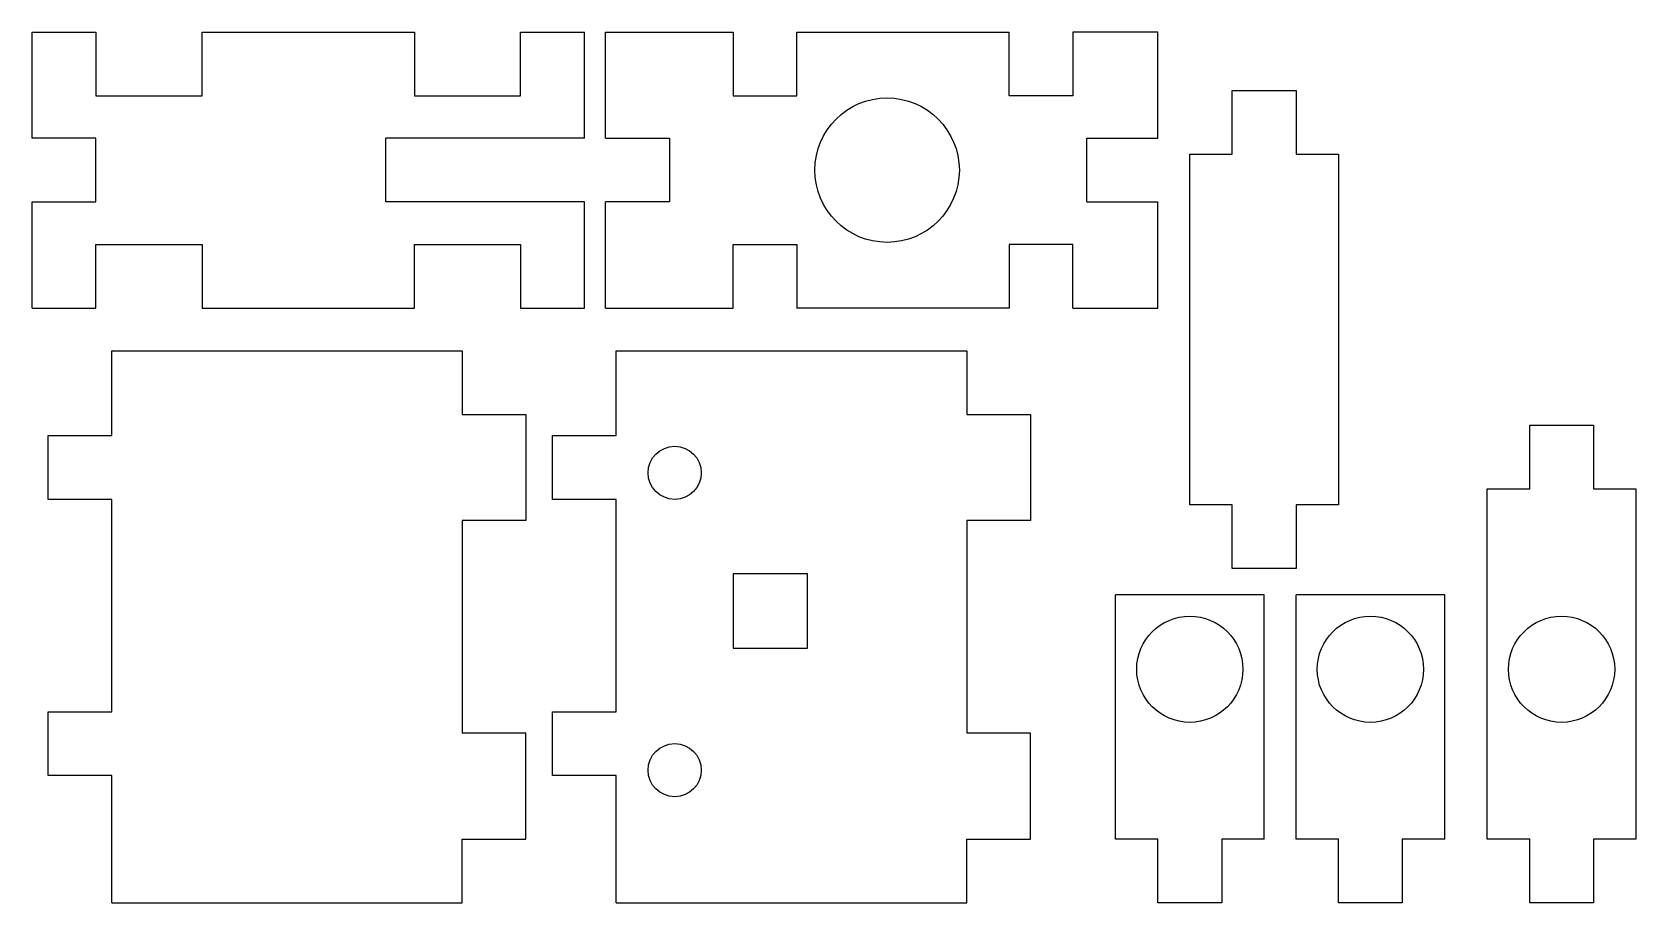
# Model space of a CAD drawing. Header units: millimetres. Extents: x -30 to 45.5, y -3 to 38.
import ezdxf

# ---------------------------------------------------------------- set-up
doc = ezdxf.new("R2010")
doc.units = ezdxf.units.MM
doc.layers.get('0').update_dxf_attribs({"lineweight": 25, "true_color": 0xffffff})

msp = doc.modelspace()

# ---------------------------------------------------------------- linework, layer by layer
for p, q in [((-30, 38), (-27, 38)), ((-30, 33), (-30, 38)), ((-27, 38), (-27, 35)), ((-22, 35), (-22, 38)), ((-22, 38), (-12, 38)), ((-12, 38), (-12, 35)), ((-7, 35), (-7, 38)), ((-7, 38), (-4, 38)), ((-4, 33), (-4, 38)), ((-3, 38), (3, 38)), ((-3, 33), (-3, 38)), ((3, 38), (3, 35)), ((6, 35), (6, 38)), ((6, 38), (16, 38)), ((16, 35), (16, 38)), ((19, 38), (19, 35)), ((23, 38), (19, 38)), ((23, 33), (23, 38)), ((-27, 35), (-22, 35)), ((-12, 35), (-7, 35)), ((3, 35), (6, 35)), ((19, 35), (16, 35)), ((26.5, 32.25), (26.5, 35.25)), ((26.5, 35.25), (29.5, 35.25)), ((29.5, 35.25), (29.5, 32.25)), ((-27, 33), (-30, 33)), ((-27, 30), (-27, 33)), ((-4, 33), (-13.35, 33)), ((-13.35, 30), (-13.35, 33)), ((-3, 33), (0, 33)), ((0, 33), (0, 30)), ((19.65, 30), (19.65, 33)), ((19.65, 33), (23, 33)), ((24.5, 15.75), (24.5, 32.25)), ((24.5, 32.25), (26.5, 32.25)), ((29.5, 32.25), (31.5, 32.25)), ((31.5, 32.25), (31.5, 15.75)), ((-30, 25), (-30, 30)), ((-30, 30), (-27, 30)), ((-4, 30), (-13.35, 30)), ((-4, 25), (-4, 30)), ((0, 30), (-3, 30)), ((-3, 25), (-3, 30)), ((19.65, 30), (23, 30)), ((23, 25), (23, 30)), ((-27, 25), (-27, 28)), ((-27, 28), (-22, 28)), ((-22, 28), (-22, 25)), ((-12, 25), (-12, 28)), ((-12, 28), (-7, 28)), ((-7, 28), (-7, 25)), ((3, 25), (3, 28)), ((3, 28), (6, 28)), ((6, 28), (6, 25)), ((19, 28), (16, 28)), ((16, 28), (16, 25)), ((19, 25), (19, 28)), ((-30, 25), (-27, 25)), ((-22, 25), (-12, 25)), ((-7, 25), (-4, 25)), ((-3, 25), (3, 25)), ((16, 25), (6, 25)), ((19, 25), (23, 25)), ((-26.25, 19), (-26.25, 23)), ((-26.25, 23), (-9.75, 23)), ((-9.75, 23), (-9.75, 20)), ((-2.5, 19), (-2.5, 23)), ((-2.5, 23), (14, 23)), ((14, 23), (14, 20)), ((-9.75, 20), (-6.75, 20)), ((-6.75, 20), (-6.75, 15)), ((14, 20), (17, 20)), ((17, 20), (17, 15)), ((-29.25, 16), (-29.25, 19)), ((-29.25, 19), (-26.25, 19)), ((-5.5, 16), (-5.5, 19)), ((-5.5, 19), (-2.5, 19)), ((40.5, 16.5), (40.5, 19.5)), ((40.5, 19.5), (43.5, 19.5)), ((43.5, 19.5), (43.5, 16.5)), ((-26.25, 16), (-29.25, 16)), ((-26.25, 6), (-26.25, 16)), ((-2.5, 16), (-5.5, 16)), ((-2.5, 6), (-2.5, 16)), ((38.5, 0), (38.5, 16.5)), ((38.5, 16.5), (40.5, 16.5)), ((43.5, 16.5), (45.5, 16.5)), ((45.5, 16.5), (45.5, 0)), ((26.5, 15.75), (24.5, 15.75)), ((26.5, 12.75), (26.5, 15.75)), ((31.5, 15.75), (29.5, 15.75)), ((29.5, 15.75), (29.5, 12.75)), ((-6.75, 15), (-9.75, 15)), ((-9.75, 15), (-9.75, 5)), ((17, 15), (14, 15)), ((14, 15), (14, 5)), ((6.5, 12.5), (3, 12.5)), ((3, 12.5), (3, 9)), ((6.5, 9), (6.5, 12.5)), ((29.5, 12.75), (26.5, 12.75)), ((28, 11.5), (21, 11.5)), ((21, 0), (21, 11.5)), ((28, 0), (28, 11.5)), ((36.5, 11.5), (29.5, 11.5)), ((29.5, 0), (29.5, 11.5)), ((36.5, 0), (36.5, 11.5)), ((3, 9), (6.5, 9)), ((-29.25, 3), (-29.25, 6)), ((-29.25, 6), (-26.25, 6)), ((-5.5, 3), (-5.5, 6)), ((-5.5, 6), (-2.5, 6)), ((-6.75, 5), (-9.75, 5)), ((-6.75, 0), (-6.75, 5)), ((17, 5), (14, 5)), ((17, 0), (17, 5)), ((-26.25, 3), (-29.25, 3)), ((-26.25, -3), (-26.25, 3)), ((-2.5, 3), (-5.5, 3)), ((-2.5, -3), (-2.5, 3)), ((-9.75, -3), (-9.75, 0)), ((-9.75, 0), (-6.75, 0)), ((14, -3), (14, 0)), ((14, 0), (17, 0)), ((23, 0), (21, 0)), ((23, -3), (23, 0)), ((28, 0), (26, 0)), ((26, 0), (26, -3)), ((31.5, 0), (29.5, 0)), ((31.5, -3), (31.5, 0)), ((36.5, 0), (34.5, 0)), ((34.5, 0), (34.5, -3)), ((40.5, 0), (38.5, 0)), ((40.5, -3), (40.5, 0)), ((45.5, 0), (43.5, 0)), ((43.5, 0), (43.5, -3)), ((-26.25, -3), (-9.75, -3)), ((-2.5, -3), (14, -3)), ((26, -3), (23, -3)), ((34.5, -3), (31.5, -3)), ((43.5, -3), (40.5, -3))]:
    msp.add_line(p, q)
for centre, radius in [((10.25, 31.5), 3.4), ((0.25, 17.25), 1.25), ((24.5, 8), 2.5), ((33, 8), 2.5), ((42, 8), 2.5), ((0.25, 3.25), 1.25)]:
    msp.add_circle(centre, radius)

doc.saveas('drawing.dxf')
